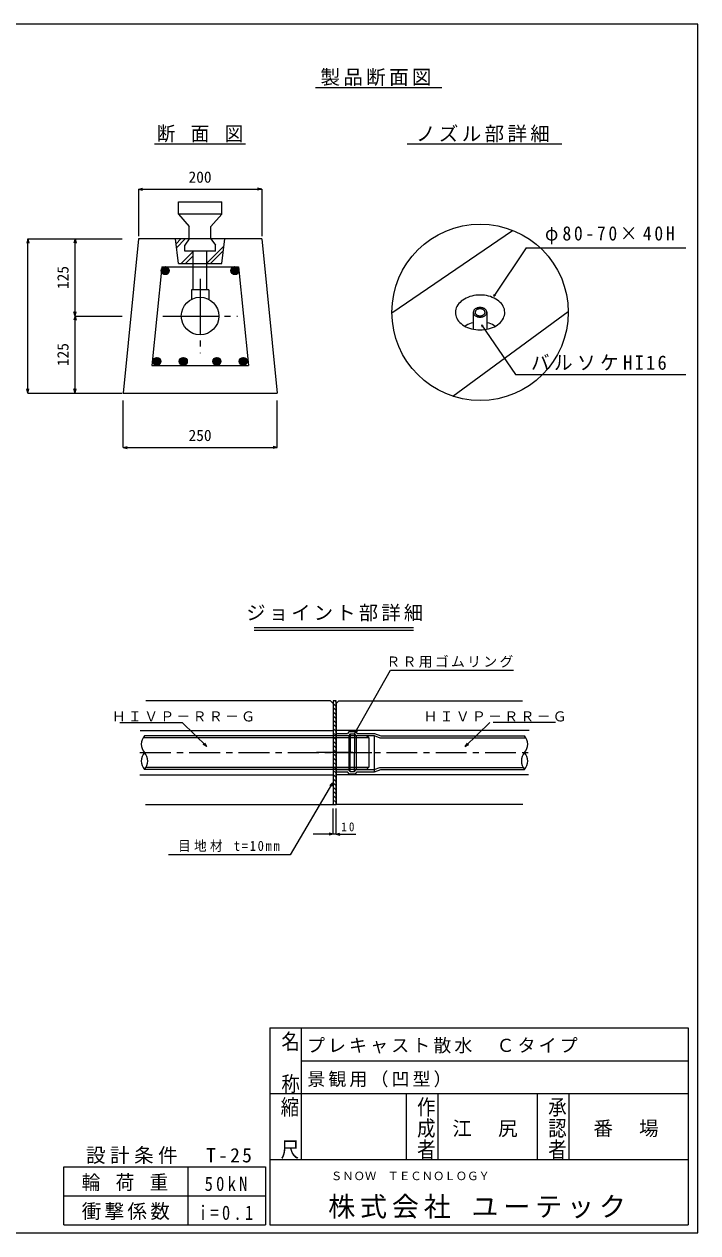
# Model space of a CAD drawing. Units: millimetres, scale not verified, with parts at other scales. Extents: x -1400 to 1400, y -980 to 3300.
# Drawn here: x 308 to 1400, y -980 to 980 of the extents above; entities that cross this region are included whole.
import ezdxf
from ezdxf.enums import TextEntityAlignment as Align

# ---------------------------------------------------------------- set-up
doc = ezdxf.new("R2010")
doc.units = ezdxf.units.MM
doc.header["$LTSCALE"] = 10
doc.linetypes.add('CHAIN1', pattern=[8, 5, -1, 1, -1])
doc.linetypes.add('CHAIN2', pattern=[12, 9, -1, 1, -1])
for name, color, linetype, lineweight in [('0-1_ブロック', 7, 'Continuous', 9), ('0-5_ｼﾞｮｲﾝﾄ詳細図', 7, 'Continuous', 9), ('1-0', 3, 'Continuous', 9), ('1-2', 4, 'Continuous', 9), ('1-3', 7, 'Continuous', 9), ('1-4', 4, 'Continuous', 9)]:
    doc.layers.add(name, color=color, linetype=linetype, lineweight=lineweight)
doc.styles.add('@ＭＳ ゴシック', font='')
doc.styles.add('ＭＳ ゴシック', font='')
doc.styles.get('@ＭＳ ゴシック').set_extended_font_data('@MS Gothic')
doc.styles.get('ＭＳ ゴシック').set_extended_font_data('MS Gothic')

msp = doc.modelspace()

# ---------------------------------------------------------------- linework, layer by layer
at = {"layer": '0-1_ブロック', "color": 5}
for p, q in [((1400, 980), (-1400, 980)), ((705.93, -647.66), (1384.44, -647.66)), ((705.93, -647.66), (705.93, -966.95)), ((756.94, -647.66), (756.94, -754.32)), ((1384.44, -647.66), (1384.44, -966.95)), ((705.93, -754.32), (705.93, -860.29)), ((705.93, -754.32), (1384.44, -754.32)), ((756.94, -754.32), (756.94, -860.29)), ((927.15, -754.32), (927.15, -860.29)), ((978.16, -754.32), (978.16, -860.29)), ((1139.71, -754.32), (1139.71, -860.29)), ((1190.73, -754.32), (1190.73, -860.29)), ((705.93, -860.99), (1384.44, -860.99)), ((705.93, -966.95), (1384.44, -966.95))]:
    msp.add_line(p, q, dxfattribs=at)
at = {"layer": '0-1_ブロック', "color": 3}
for p, q in [((779.92, 877.22), (984.78, 877.22)), ((518.92, 785.7), (666.39, 785.7)), ((928.5, 785.7), (1179.29, 785.7))]:
    msp.add_line(p, q, dxfattribs=at)
at = {"layer": '0-1_ブロック', "color": 4}
msp.add_line((756.94, -700.99), (1384.44, -700.99), dxfattribs=at)
at = {"layer": '0-1_ブロック'}
for p, q in [((572.93, -873.08), (572.93, -966.95)), ((698.84, -873.08), (698.84, -966.95)), ((371.77, -920.02), (698.84, -920.02)), ((371.77, -966.95), (698.84, -966.95))]:
    msp.add_line(p, q, dxfattribs=at)
at = {"layer": '0-1_ブロック', "color": 5}
msp.add_lwpolyline([(-1400, -980), (1400, -980), (1400, 980)], dxfattribs=at)
at = {"layer": '0-1_ブロック'}
msp.add_lwpolyline([(371.77, -966.95), (371.77, -873.08), (698.84, -873.08)], dxfattribs=at)
at = {"layer": '0-5_ｼﾞｮｲﾝﾄ詳細図', "color": 4}
for p, q in [((680.65, 1.52), (938.93, 1.52)), ((680.65, -2.64), (938.93, -2.64)), ((808.47, -170.56), (808.47, -231.75)), ((813.27, -170.31), (832.16, -170.31)), ((813.27, -170.56), (813.27, -231.75)), ((813.27, -173.72), (833.88, -173.72)), ((834.55, -167.15), (832.16, -170.31)), ((836.25, -170.56), (833.85, -173.72)), ((833.85, -173.77), (833.85, -228.89)), ((834.55, -167.15), (845.12, -167.15)), ((836.25, -170.62), (836.25, -201.21)), ((843.43, -170.54), (843.43, -201.21)), ((845.12, -167.15), (847.51, -170.31)), ((845.82, -173.69), (845.82, -228.89)), ((845.85, -173.72), (874.97, -173.72)), ((874.97, -173.72), (884.54, -177.18)), ((874.97, -173.82), (874.97, -231.75)), ((885.83, -174.02), (1119.04, -174.02)), ((866.13, -177.18), (500.38, -177.18)), ((884.54, -177.18), (1121.36, -177.18)), ((836.25, -231.99), (836.25, -201.39)), ((843.43, -232.07), (843.43, -201.39)), ((866.13, -225.43), (505.03, -225.43)), ((813.27, -228.89), (833.88, -228.89)), ((813.27, -232.29), (832.16, -232.29)), ((834.55, -235.45), (832.16, -232.29)), ((836.25, -232.05), (833.85, -228.89)), ((845.12, -235.45), (847.51, -232.29)), ((845.85, -228.89), (874.97, -228.89)), ((874.97, -228.89), (884.54, -225.43)), ((884.54, -225.43), (1116.71, -225.43)), ((885.83, -228.59), (1119.04, -228.59)), ((834.55, -235.45), (845.12, -235.45))]:
    msp.add_line(p, q, dxfattribs=at)
at = {"layer": '0-5_ｼﾞｮｲﾝﾄ詳細図'}
for p, q in [((843.94, -169.75), (901.43, -67.63)), ((901.43, -67.63), (1100.93, -67.63)), ((808.47, -117.3), (808.47, -285.3)), ((813.27, -117.3), (808.47, -117.3)), ((813.27, -119.46), (811.11, -117.3)), ((813.27, -285.3), (813.27, -117.3)), ((813.27, -126.25), (808.47, -121.45)), ((813.27, -133.04), (808.47, -128.24)), ((813.27, -139.83), (808.47, -135.03)), ((462.62, -152.44), (563.58, -152.44)), ((563.58, -152.44), (603.59, -191.37)), ((813.27, -146.62), (808.47, -141.82)), ((813.27, -153.4), (808.47, -148.6)), ((813.27, -160.19), (808.47, -155.39)), ((1062.96, -152.44), (1022.95, -191.37)), ((1169.16, -152.44), (1068.2, -152.44)), ((813.27, -166.98), (808.47, -162.18)), ((813.27, -173.77), (808.47, -168.97)), ((813.27, -180.56), (808.47, -175.76)), ((843.94, -169.75), (848.41, -165.18)), ((603.59, -191.37), (598, -188.25)), ((603.59, -191.37), (600.32, -185.87)), ((813.27, -187.35), (808.47, -182.55)), ((813.27, -194.13), (808.47, -189.33)), ((1022.95, -191.37), (1026.23, -185.87)), ((1022.95, -191.37), (1028.54, -188.25)), ((813.27, -200.92), (808.47, -196.12)), ((813.27, -207.71), (808.47, -202.91)), ((813.27, -214.5), (808.47, -209.7)), ((813.27, -221.29), (808.47, -216.49)), ((813.27, -228.08), (808.47, -223.28)), ((813.27, -234.86), (808.47, -230.06)), ((807.84, -250.27), (738.71, -367.01)), ((807.84, -250.27), (803.27, -254.75)), ((807.84, -250.27), (806.12, -256.44)), ((813.27, -241.65), (808.47, -236.85)), ((813.27, -248.44), (808.47, -243.64)), ((813.27, -255.23), (808.47, -250.43)), ((813.27, -262.02), (808.47, -257.22)), ((813.27, -268.8), (808.47, -264)), ((813.27, -275.59), (808.47, -270.79)), ((813.27, -282.38), (808.47, -277.58)), ((809.4, -285.3), (808.47, -284.37)), ((808.47, -285.3), (813.27, -285.3)), ((808.47, -333.3), (808.47, -291.7)), ((813.27, -333.3), (813.27, -291.7)), ((808.47, -333.3), (802.29, -331.65)), ((813.27, -333.3), (819.45, -331.65)), ((808.47, -333.3), (802.29, -334.96)), ((813.27, -333.3), (819.45, -334.96)), ((813.27, -333.3), (845.27, -333.3)), ((738.71, -367.01), (541.69, -367.01))]:
    msp.add_line(p, q, dxfattribs=at)
at = {"layer": '0-5_ｼﾞｮｲﾝﾄ詳細図', "color": 3}
for p, q in [((817.59, -117.3), (1115.5, -117.3)), ((495.47, -165.3), (808.47, -165.3)), ((1126.27, -165.3), (813.27, -165.3)), ((1124.95, -165.3), (813.27, -165.3)), ((495.23, -237.3), (808.47, -237.3)), ((1125.2, -237.3), (813.27, -237.3)), ((504.34, -285.3), (808.47, -285.3)), ((1116.09, -285.3), (813.27, -285.3))]:
    msp.add_line(p, q, dxfattribs=at)
at = {"layer": '0-5_ｼﾞｮｲﾝﾄ詳細図', "color": 4, "linetype": 'CHAIN1'}
msp.add_line((495.14, -201.3), (1127.13, -201.3), dxfattribs=at)
at = {"layer": '0-5_ｼﾞｮｲﾝﾄ詳細図', "linetype": 'CHAIN2'}
for q in [(781.38, -201.3), (871.49, -201.3)]:
    msp.add_line((840.36, -201.3), q, dxfattribs=at)
at = {"layer": '0-5_ｼﾞｮｲﾝﾄ詳細図', "color": 3}
for points in [[(808.47, -121.62), (804.15, -117.3), (504.93, -117.3)], [(817.59, -117.3), (813.27, -121.62), (813.27, -285.3)]]:
    msp.add_lwpolyline(points, dxfattribs=at)
at = {"layer": '0-5_ｼﾞｮｲﾝﾄ詳細図', "color": 4}
for points in [[(866.97, -224.59), (866.97, -178.02), (862.97, -174.02), (502.7, -174.02)], [(836.25, -170.56), (843.43, -170.56), (845.82, -173.72)], [(847.51, -170.31), (875.57, -170.31), (885.7, -173.97)], [(866.97, -224.59), (862.97, -228.59), (502.7, -228.59)], [(836.25, -232.05), (843.43, -232.05), (845.82, -228.89)], [(847.51, -232.29), (875.57, -232.29), (885.7, -228.63)]]:
    msp.add_lwpolyline(points, dxfattribs=at)
at = {"layer": '0-5_ｼﾞｮｲﾝﾄ詳細図'}
msp.add_lwpolyline([(813.27, -333.3), (808.47, -333.3), (776.47, -333.3)], dxfattribs=at)
at = {"layer": '0-5_ｼﾞｮｲﾝﾄ詳細図', "color": 4}
for centre, start, end in [((517.96, -187.66), 138.18999, 221.81), ((1103.78, -187.66), 318.19, 41.81001), ((517.96, -214.94), 138.18999, 221.81), ((487.45, -214.94), 318.18999, 41.81), ((1134.29, -214.94), 138.19, 221.81001), ((1103.78, -214.94), 318.19, 41.81001)]:
    msp.add_arc(centre, 20.46, start, end, dxfattribs=at)
at = {"layer": '1-0'}
for p, q in [((492.85, 631.69), (467.85, 381.69)), ((692.85, 631.69), (492.85, 631.69)), ((692.85, 631.69), (717.85, 381.69)), ((467.85, 381.69), (717.85, 381.69))]:
    msp.add_line(p, q, dxfattribs=at)
at = {"layer": '1-2'}
for p, q in [((492.85, 712.4), (499.61, 714.21)), ((492.85, 712.4), (692.85, 712.4)), ((492.85, 712.4), (499.61, 710.59)), ((492.85, 712.4), (492.85, 635.97)), ((692.85, 712.4), (686.09, 714.21)), ((692.85, 712.4), (686.09, 710.59)), ((692.85, 712.4), (692.85, 635.97)), ((313.58, 631.69), (311.77, 624.93)), ((313.58, 381.69), (313.58, 631.69)), ((313.58, 631.69), (315.39, 624.93)), ((313.58, 631.69), (390.01, 631.69)), ((390.01, 631.69), (388.2, 624.93)), ((390.01, 506.69), (390.01, 631.69)), ((390.01, 631.69), (391.82, 624.93)), ((390.01, 631.69), (466.45, 631.69)), ((390.01, 506.69), (388.2, 513.45)), ((390.01, 506.69), (391.82, 513.45)), ((390.01, 506.69), (388.2, 499.93)), ((390.01, 381.69), (390.01, 506.69)), ((390.01, 506.69), (391.82, 499.93)), ((390.01, 506.69), (466.45, 506.69)), ((313.58, 381.69), (311.77, 388.45)), ((313.58, 381.69), (315.39, 388.45)), ((313.58, 381.69), (390.01, 381.69)), ((390.01, 381.69), (388.2, 388.45)), ((390.01, 381.69), (391.82, 388.45)), ((390.01, 381.69), (466.45, 381.69)), ((467.85, 293.53), (467.85, 369.97)), ((717.85, 293.53), (717.85, 369.97)), ((467.85, 293.53), (474.61, 295.35)), ((717.85, 293.53), (711.09, 295.35)), ((467.85, 293.53), (717.85, 293.53)), ((467.85, 293.53), (474.61, 291.72)), ((717.85, 293.53), (711.09, 291.72))]:
    msp.add_line(p, q, dxfattribs=at)
at = {"layer": '1-2', "color": 3}
msp.add_circle((592.85, 506.69), 30.45, dxfattribs=at)
at = {"layer": '1-3', "color": 2}
for p, q in [((530.56, 586.69), (514.56, 426.69)), ((530.56, 586.69), (655.14, 586.69)), ((655.14, 586.69), (671.14, 426.69)), ((514.56, 426.69), (671.14, 426.69))]:
    msp.add_line(p, q, dxfattribs=at)
at = {"layer": '1-3'}
for p, q in [((529.88, 580.99), (537.03, 573.85)), ((530.05, 578.71), (534.74, 574.01)), ((530.3, 582.7), (538.73, 574.27)), ((531.05, 584.07), (540.11, 575.01)), ((532.05, 585.19), (541.22, 576.02)), ((533.31, 586.06), (542.09, 577.27)), ((534.85, 586.64), (542.67, 578.81)), ((536.81, 586.8), (542.83, 580.77)), ((648.89, 586.8), (642.87, 580.77)), ((650.85, 586.64), (643.03, 578.81)), ((652.4, 586.06), (643.61, 577.27)), ((653.65, 585.19), (644.48, 576.02)), ((654.66, 584.07), (645.59, 575.01)), ((655.4, 582.7), (646.97, 574.27)), ((655.82, 580.99), (648.67, 573.85)), ((655.65, 578.71), (650.96, 574.01)), ((516.39, 433.88), (523.53, 426.73)), ((516.55, 431.59), (521.25, 426.89)), ((516.8, 435.58), (525.24, 427.15)), ((517.55, 436.95), (526.61, 427.89)), ((518.55, 438.07), (527.73, 428.9)), ((519.81, 438.94), (528.6, 430.15)), ((521.35, 439.52), (529.18, 431.69)), ((523.31, 439.68), (529.33, 433.66)), ((559.18, 433.88), (566.32, 426.73)), ((559.34, 431.59), (564.04, 426.89)), ((559.6, 435.58), (568.03, 427.15)), ((560.34, 436.95), (569.4, 427.89)), ((561.35, 438.07), (570.52, 428.9)), ((562.6, 438.94), (571.39, 430.15)), ((564.14, 439.52), (571.97, 431.69)), ((566.1, 439.68), (572.13, 433.66)), ((619.6, 439.68), (613.58, 433.66)), ((621.56, 439.52), (613.74, 431.69)), ((623.1, 438.94), (614.32, 430.15)), ((624.36, 438.07), (615.18, 428.9)), ((625.36, 436.95), (616.3, 427.89)), ((626.11, 435.58), (617.67, 427.15)), ((626.52, 433.88), (619.38, 426.73)), ((626.36, 431.59), (621.66, 426.89)), ((662.39, 439.68), (656.37, 433.66)), ((664.35, 439.52), (656.53, 431.69)), ((665.89, 438.94), (657.11, 430.15)), ((667.15, 438.07), (657.97, 428.9)), ((668.15, 436.95), (659.09, 427.89)), ((668.9, 435.58), (660.46, 427.15)), ((669.31, 433.88), (662.17, 426.73)), ((669.15, 431.59), (664.45, 426.89))]:
    msp.add_line(p, q, dxfattribs=at)
at = {"layer": '1-3', "linetype": 'CHAIN2'}
for p, q in [((592.85, 567.14), (592.85, 446.24)), ((532.4, 506.69), (653.3, 506.69))]:
    msp.add_line(p, q, dxfattribs=at)
at = {"layer": '1-3', "color": 2}
for centre in [(536.35, 580.31), (649.35, 580.31), (522.85, 433.19), (565.64, 433.19), (620.06, 433.19), (662.85, 433.19)]:
    msp.add_circle(centre, 6.5, dxfattribs=at)
at = {"layer": '1-4', "color": 7}
for p, q in [((557.85, 691.69), (627.85, 691.69)), ((627.85, 671.69), (627.85, 691.69)), ((557.85, 671.69), (575.35, 651.69)), ((610.35, 651.69), (627.85, 671.69)), ((575.35, 631.69), (575.35, 651.69)), ((610.35, 631.69), (610.35, 651.69)), ((557.85, 591.69), (552.85, 631.69)), ((561.74, 631.69), (553.84, 623.79)), ((568.81, 631.69), (554.62, 617.51)), ((575.35, 631.69), (567.85, 621.69)), ((610.35, 631.69), (617.85, 621.69)), ((581.85, 611.24), (562.3, 591.69)), ((581.85, 549.3), (581.85, 611.69)), ((631.42, 620.25), (603.85, 592.68)), ((603.85, 549.3), (603.85, 611.69)), ((630.41, 612.17), (609.94, 591.69)), ((617.85, 611.69), (617.85, 621.69)), ((1121.56, 617.34), (1380.78, 617.34)), ((581.85, 604.17), (569.37, 591.69)), ((606.85, 549.3), (606.85, 533.43)), ((1069.33, 538.78), (1071.96, 541.09)), ((1035.93, 512.74), (1035.93, 485.29)), ((1057.93, 512.74), (1057.93, 485.29)), ((1035.93, 496.01), (1035.05, 495.81)), ((1049.06, 492.6), (1104.31, 411.65)), ((1049.06, 492.6), (1051.71, 490.32)), ((1049.06, 492.6), (1050.21, 489.3)), ((1058.8, 495.81), (1057.93, 496.01)), ((1104.31, 411.65), (1380.78, 411.65))]:
    msp.add_line(p, q, dxfattribs=at)
at = {"layer": '1-4', "color": 3}
for p, q in [((903.96, 511.68), (1099.73, 645.6)), ((1002.59, 376.81), (1189.89, 513.87))]:
    msp.add_line(p, q, dxfattribs=at)
at = {"layer": '1-4', "color": 7}
for points in [[(627.85, 671.69), (557.85, 671.69), (557.85, 691.69)], [(557.85, 591.69), (627.85, 591.69), (632.85, 631.69), (552.85, 631.69)], [(617.85, 611.69), (567.85, 611.69), (567.85, 621.69)], [(1121.56, 617.34), (1069.33, 538.78), (1070.45, 542.09)], [(606.85, 549.3), (578.85, 549.3), (578.85, 533.43)], [(1075.02, 532.6), (1072.45, 534.25), (1069.69, 535.73), (1066.76, 537.03), (1063.69, 538.15), (1060.49, 539.08), (1057.18, 539.81), (1053.81, 540.33), (1050.38, 540.65), (1046.93, 540.75), (1043.47, 540.65), (1040.04, 540.33), (1036.67, 539.81), (1033.37, 539.08), (1030.17, 538.15), (1027.09, 537.03), (1024.16, 535.73), (1021.4, 534.25), (1018.83, 532.6), (1016.47, 530.81), (1014.34, 528.87), (1012.45, 526.81), (1010.82, 524.64), (1009.46, 522.38), (1008.38, 520.04), (1007.6, 517.64), (1007.11, 515.2), (1006.92, 512.74), (1007.04, 510.27), (1007.47, 507.82), (1008.19, 505.4), (1009.21, 503.03), (1010.53, 500.73), (1012.12, 498.53), (1013.98, 496.42), (1016.09, 494.44), (1018.45, 492.6), (1021.02, 490.91), (1023.8, 489.38), (1026.76, 488.04)], [(1026.76, 488.04), (1029.87, 486.88), (1033.12, 485.92), (1036.48, 485.16), (1039.91, 484.62), (1043.4, 484.29), (1046.92, 484.18), (1050.44, 484.29), (1053.94, 484.62), (1057.37, 485.16), (1060.73, 485.92), (1063.98, 486.88), (1067.09, 488.04), (1070.05, 489.38), (1072.83, 490.91), (1075.4, 492.6), (1077.76, 494.44), (1079.87, 496.42), (1081.73, 498.53), (1083.32, 500.73), (1084.64, 503.03), (1085.66, 505.4), (1086.38, 507.82), (1086.81, 510.27), (1086.93, 512.74), (1086.74, 515.2), (1086.25, 517.64), (1085.47, 520.04), (1084.39, 522.38), (1083.03, 524.64), (1081.4, 526.81), (1079.51, 528.87), (1077.38, 530.81), (1075.02, 532.6)], [(1054.69, 518.23), (1053.98, 518.68), (1053.22, 519.09), (1052.41, 519.46), (1051.56, 519.77), (1050.68, 520.03), (1049.77, 520.23), (1048.83, 520.38), (1047.88, 520.46), (1046.93, 520.49), (1045.97, 520.46), (1045.02, 520.38), (1044.09, 520.23), (1043.17, 520.03), (1042.29, 519.77), (1041.44, 519.46), (1040.63, 519.09), (1039.87, 518.68), (1039.16, 518.23), (1038.51, 517.73), (1037.93, 517.19), (1037.41, 516.62), (1036.97, 516.02), (1036.6, 515.39), (1036.31, 514.75), (1036.1, 514.09), (1035.97, 513.41), (1035.93, 512.74), (1035.96, 512.06), (1036.09, 511.38), (1036.29, 510.72), (1036.58, 510.07), (1036.94, 509.45), (1037.39, 508.84), (1037.9, 508.27), (1038.48, 507.73), (1039.13, 507.23), (1039.84, 506.77), (1040.6, 506.35), (1041.41, 505.98)], [(1052.57, 516.73), (1052.06, 517.06), (1051.51, 517.36), (1050.92, 517.63), (1050.3, 517.85), (1049.66, 518.04), (1048.99, 518.19), (1048.31, 518.3), (1047.62, 518.36), (1046.93, 518.38), (1046.23, 518.36), (1045.54, 518.3), (1044.86, 518.19), (1044.19, 518.04), (1043.55, 517.85), (1042.93, 517.63), (1042.34, 517.36), (1041.79, 517.06), (1041.28, 516.73), (1040.8, 516.37), (1040.38, 515.98), (1040, 515.56), (1039.68, 515.13), (1039.41, 514.67), (1039.2, 514.2), (1039.05, 513.72), (1038.96, 513.23), (1038.93, 512.74), (1038.95, 512.24), (1039.04, 511.75), (1039.19, 511.27), (1039.4, 510.8), (1039.67, 510.34), (1039.99, 509.91), (1040.36, 509.49), (1040.79, 509.1), (1041.26, 508.73), (1041.78, 508.4), (1042.33, 508.1), (1042.92, 507.83)], [(1041.41, 505.98), (1042.27, 505.67), (1043.15, 505.41), (1044.07, 505.2), (1045.01, 505.06), (1045.96, 504.97), (1046.93, 504.94), (1047.89, 504.97), (1048.84, 505.06), (1049.78, 505.2), (1050.7, 505.41), (1051.59, 505.67), (1052.44, 505.98), (1053.25, 506.35), (1054.01, 506.77), (1054.72, 507.23), (1055.37, 507.73), (1055.95, 508.27), (1056.46, 508.84), (1056.91, 509.45), (1057.27, 510.07), (1057.56, 510.72), (1057.76, 511.38), (1057.89, 512.06), (1057.93, 512.74), (1057.88, 513.41), (1057.75, 514.09), (1057.54, 514.75), (1057.25, 515.39), (1056.88, 516.02), (1056.44, 516.62), (1055.92, 517.19), (1055.34, 517.73), (1054.69, 518.23)], [(1042.92, 507.83), (1043.54, 507.6), (1044.18, 507.41), (1044.85, 507.26), (1045.53, 507.15), (1046.23, 507.09), (1046.93, 507.07), (1047.62, 507.09), (1048.32, 507.15), (1049, 507.26), (1049.67, 507.41), (1050.31, 507.6), (1050.93, 507.83), (1051.52, 508.1), (1052.08, 508.4), (1052.59, 508.73), (1053.06, 509.1), (1053.49, 509.49), (1053.86, 509.91), (1054.18, 510.34), (1054.45, 510.8), (1054.66, 511.27), (1054.81, 511.75), (1054.9, 512.24), (1054.93, 512.74), (1054.89, 513.23), (1054.8, 513.72), (1054.65, 514.2), (1054.44, 514.67), (1054.17, 515.13), (1053.85, 515.56), (1053.47, 515.98), (1053.05, 516.37), (1052.57, 516.73)], [(1035.05, 495.81), (1032.24, 495), (1029.55, 494.02), (1026.99, 492.87), (1024.57, 491.58), (1022.32, 490.13)], [(1071.53, 490.13), (1069.28, 491.58), (1066.87, 492.87), (1064.3, 494.02), (1061.61, 495), (1058.8, 495.81)]]:
    msp.add_lwpolyline(points, dxfattribs=at)
msp.add_circle((1046.93, 512.74), 142.97, dxfattribs=at)

# ---------------------------------------------------------------- texts
at = {"layer": '0-1_ブロック', "style": '@ＭＳ ゴシック', "width": 1.15}
for s, p in [('名\u3000称', (721.71, -652.16)), ('縮\u3000尺', (720.52, -758.4)), ('作成者', (941.75, -758.4)), ('承認者', (1154.31, -758.4))]:
    msp.add_text(s, height=21.92, rotation=270, dxfattribs=at).set_placement(p, align=Align.BOTTOM_LEFT)
at = {"layer": '0-1_ブロック', "style": 'ＭＳ ゴシック'}
msp.add_text('ＳＮＯＷ\u3000ＴＥＣＮＯＬＯＧＹ', height=13.49, dxfattribs=at).set_placement((804.96, -898.65), align=Align.BOTTOM_LEFT)
at = {"layer": '0-1_ブロック', "attachment_point": 7, "style": 'ＭＳ ゴシック'}
for s, insert, char_height in [('\\T1.17;製品断面図', (788.08, 879.72), 23.23), ('\\T1.22;\\W0.95;断\\~面\\~図', (522.59, 788.18), 23.23), ('\\T1.17;ノズル部詳細', (942.98, 788.18), 23.23), ('\\T1.17;プレキャスト散水\u3000Ｃタイプ', (766.1, -689.32), 21.4), ('\\T1.17;景観用（凹型）', (766.66, -744.12), 21.4), ('\\T1.17;江\u3000尻', (1001.93, -824.93), 23.23), ('\\T1.17;番\u3000場', (1230.57, -824.93), 23.23), ('\\T1.23;設計条件\u3000T-25', (407.85, -868.31), 23.23), ('\\T1.22;\\W0.95;輪\\~荷\\~重', (400.91, -912.39), 23.23), ('\\T1.39;\\W0.85;50kN', (600.16, -912.39), 23.23), ('\\T1.18;株式会社\\~ユーテック', (800.51, -957.09), 32.1), ('\\T1.17;衝撃係数', (400.91, -959.32), 23.23), ('\\T1.39;\\W0.85;i=0.1', (590.89, -959.32), 23.23)]:
    msp.add_mtext(s, dxfattribs=dict(at, insert=insert, char_height=char_height))
at = {"layer": '0-5_ｼﾞｮｲﾝﾄ詳細図', "attachment_point": 7, "style": 'ＭＳ ゴシック'}
for s, insert, char_height in [('\\T1.17;ジョイント部詳細', (667.81, 11.63), 22.87), ('\\T1.17;ＲＲ用ゴムリング', (894.93, -63.75), 16.42), ('\\T1.17;ＨＩＶＰ－ＲＲ－Ｇ', (449.8, -151.06), 16.42), ('\\T1.17;ＨＩＶＰ－ＲＲ－Ｇ', (955.16, -151.06), 16.42), ('\\T1.37;\\W0.9;10', (821.99, -329.03), 14.55), ('\\T1.28;\\W0.9;目地材\\~t=10mm', (557.37, -362.37), 16.42)]:
    msp.add_mtext(s, dxfattribs=dict(at, insert=insert, char_height=char_height))
at = {"layer": '1-2', "style": 'ＭＳ ゴシック'}
for s, p in [('200', (574.1, 717.4)), ('250', (574.1, 298.53))]:
    msp.add_text(s, height=18.33, dxfattribs=at).set_placement(p, align=Align.BOTTOM_LEFT)
for p in [(385.01, 550.44), (385.01, 425.44)]:
    msp.add_text('125', height=18.33, rotation=90, dxfattribs=at).set_placement(p, align=Align.BOTTOM_LEFT)
at = {"layer": '1-4', "color": 7, "char_height": 23.23, "attachment_point": 7, "style": 'ＭＳ ゴシック'}
for s, insert in [('\\T1.31;\\W0.9;φ80-70×40H', (1152.17, 622.88)), ('\\T1.24;\\W0.95;バルソケHI16', (1129.45, 418.35))]:
    msp.add_mtext(s, dxfattribs=dict(at, insert=insert))

doc.saveas('drawing.dxf')
